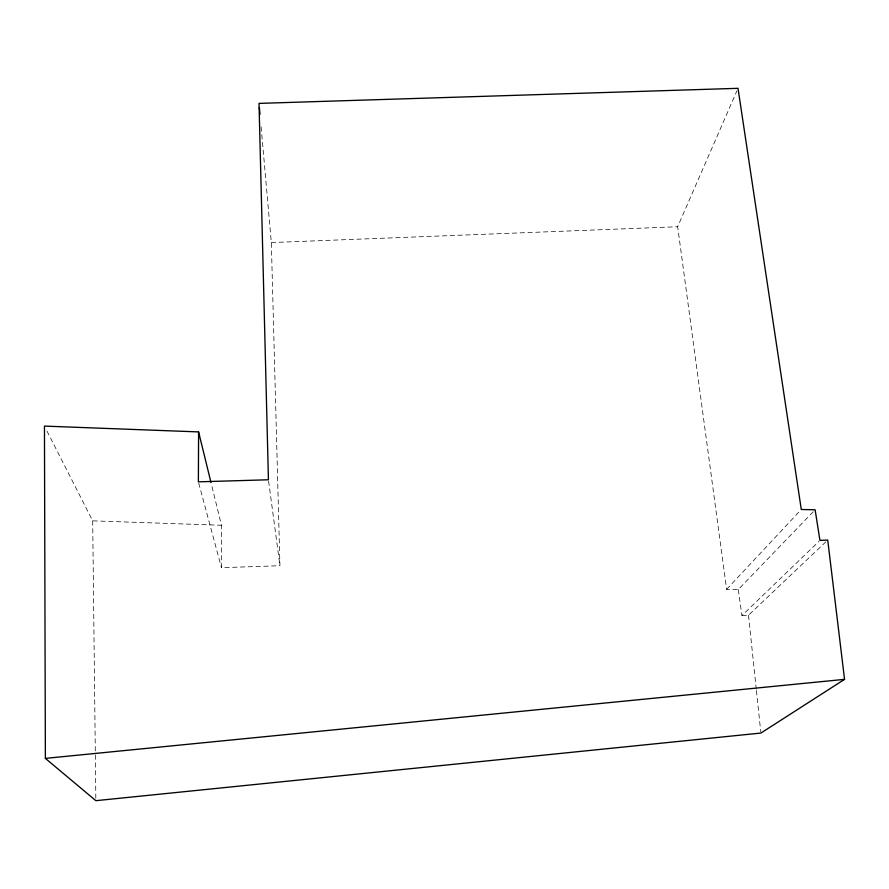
<?xml version="1.0" encoding="UTF-8"?>
<svg xmlns="http://www.w3.org/2000/svg" width="889" height="889" viewBox="0 0 889 889"><rect width="100%" height="100%" fill="white"/><g stroke="black" fill="none" stroke-linecap="round" stroke-linejoin="round"><path stroke-width="0.67" stroke-dasharray="4.45 3.33" d="M261.099 126.816L271.334 242.564L279.946 565.715L221.45 567.693L221.45 525.255L211.326 483.916M813.202 511.775L738.259 589.54L726.624 589.34L677.662 226.739L736.903 90.856M726.624 589.34L800.344 510.508M738.259 589.54L741.937 615.566L818.936 541.368M741.937 615.566L748.494 615.255L825.714 541.968M271.334 242.564L677.662 226.739M46.95 431.021L92.689 520.854L221.45 525.255M198.736 483.16L221.45 567.693M268.611 481.138L279.946 565.715M748.494 615.255L756.272 689.219M756.417 690.597L760.751 731.691M92.689 520.854L95.323 753.583M95.334 754.961L95.856 800.678"/><path stroke-width="1.33" d="M198.591 431.91L198.38 481.838L268.434 479.771L259.021 103.391L738.014 88.322L801.289 509.497L815.124 509.786L819.936 540.401L827.726 540.067L844.55 679.352L760.895 733.058L95.856 800.678L45.372 758.384L44.45 426.098L198.591 431.91L211.004 482.583M45.372 758.384L844.55 679.352M259.388 107.525L259.999 114.414"/></g></svg>
